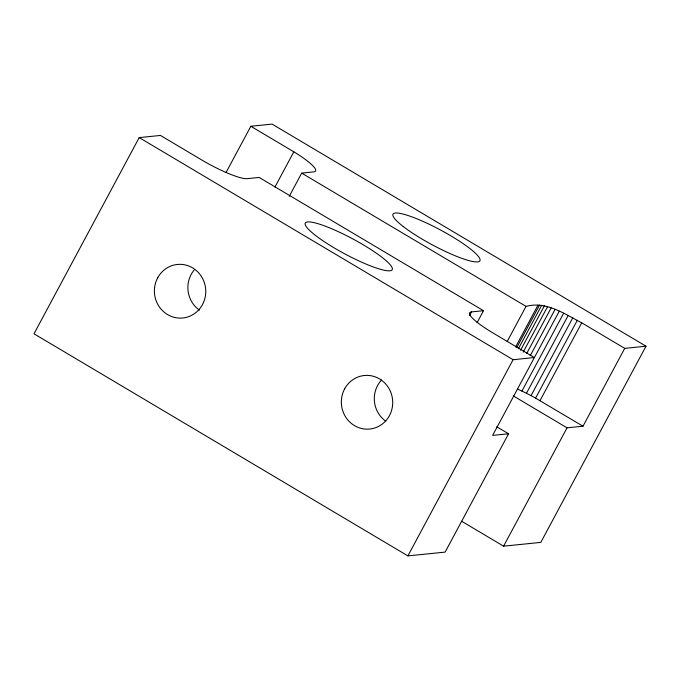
<?xml version="1.0" encoding="UTF-8"?>
<svg xmlns="http://www.w3.org/2000/svg" width="680" height="680" viewBox="0 0 680 680"><rect width="100%" height="100%" fill="white"/><g stroke="black" fill="none" stroke-linecap="round" stroke-linejoin="round"><path stroke-width="1.02" d="M477.046 322.745L483.506 310.692L259.165 177.438L247.197 178.653A40.417 6.953 28.2 0 1 203.456 160.99L160.463 135.447L139.196 137.606L34 333.795L407.906 555.891L445.119 552.109L508.572 433.772L496.714 426.734M225.981 172.609L250.835 126.268L272.094 124.108L646 346.205L540.804 542.394L503.591 546.167L461.644 521.254M274.95 187.034L293.828 151.81L250.835 126.268M289.264 196.291L301.69 173.119L313.65 171.904A40.417 6.953 28.2 0 0 293.828 151.81M469.557 315.613L471.546 311.907L483.506 310.692M507.152 341.589L526.031 306.374C546.303 300.909 564.663 314.015 581.74 322.822L624.733 348.364L646 346.205M515.627 346.868L537.99 305.159M516.715 347.667L539.571 305.031M518.364 348.806L541.722 305.252M407.906 555.891L513.102 359.703L534.361 357.544L491.368 332.001A40.417 6.953 28.2 0 1 471.546 311.907M520.54 350.302L544.391 305.813M523.2 352.121L547.544 306.714M526.77 353.337L551.123 307.929M530.196 355.776L555.05 309.434M559.258 311.21L492.617 435.396L508.572 433.772M517.514 389.062L521.925 391.076L563.669 313.225M521.925 391.076L526.465 393.286L568.208 315.426M526.465 393.286L531.046 395.649L572.789 317.798M624.733 348.364L582.99 426.216L535.585 398.123L577.328 320.272M539.996 400.673L581.74 322.822M503.591 546.167L567.043 427.83L582.99 426.216M531.046 395.649L535.585 398.123M301.69 173.119L526.031 306.374M139.196 137.606L513.102 359.703M513.238 395.87L567.043 427.83M385.824 421.226A26.902 25.678 84.2 0 1 381.556 380.01M199.401 310.123A26.902 25.678 84.2 0 1 194.48 269.628M157.641 277.899A26.902 25.678 84.2 0 0 180.446 318.113A26.902 25.678 84.2 0 0 202.138 277.661A26.902 25.678 84.2 0 0 157.641 277.899M344.59 388.943A26.902 25.678 84.2 0 0 367.396 429.165A26.902 25.678 84.2 0 0 389.087 388.705A26.902 25.678 84.2 0 0 344.59 388.943M403.231 226.525A49.317 8.483 28.2 0 0 477.581 261.885A49.317 8.483 28.2 0 0 428.553 223.95A49.317 8.483 28.2 0 0 403.231 226.525M315.512 235.433A49.317 8.483 28.2 0 0 389.87 270.793A49.317 8.483 28.2 0 0 340.833 232.857A49.317 8.483 28.2 0 0 315.512 235.433"/></g></svg>
